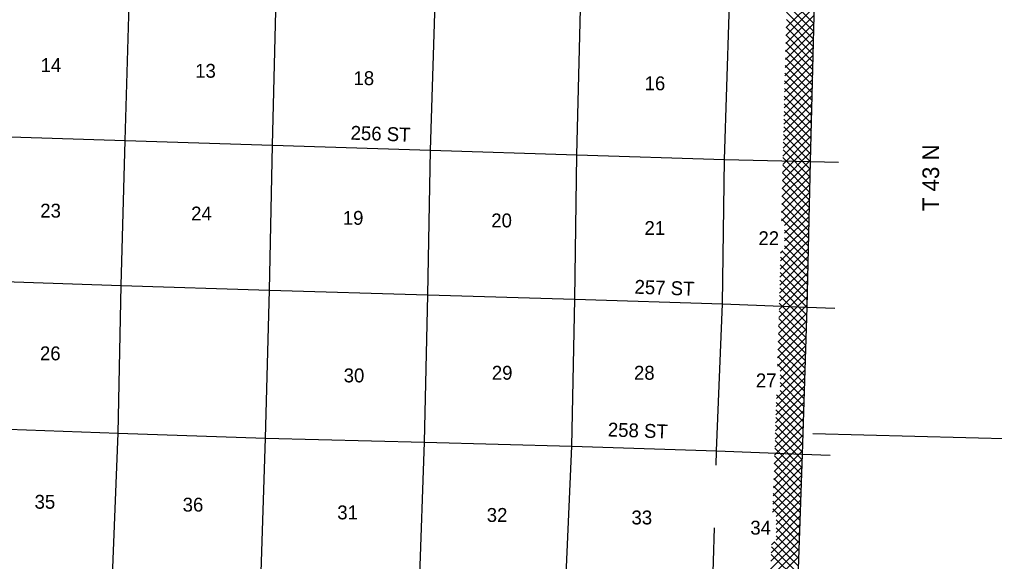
# Model space of a CAD drawing. Extents: x 570695 to 1136809, y 15625857 to 16134544.
# Drawn here: x 1023070 to 1058169, y 15865668 to 15885184 of the extents above; entities that cross this region are included whole.
import ezdxf

# ---------------------------------------------------------------- set-up
doc = ezdxf.new("R2010")
doc.units = 0
for name, color, linetype in [('L13', 7, 'Continuous'), ('L14', 7, 'Continuous'), ('L2', 7, 'Continuous'), ('L30', 7, 'Continuous'), ('L37', 7, 'Continuous'), ('L52', 7, 'Continuous')]:
    doc.layers.add(name, color=color, linetype=linetype)

msp = doc.modelspace()

# ---------------------------------------------------------------- linework, layer by layer
at = {"layer": 'L13'}
for points in [[(1025252, 15823194), (1025402, 15828039), (1025542, 15833345), (1025656, 15838643), (1025804, 15843923), (1025968, 15849220), (1026132, 15854475), (1026315, 15859829), (1026413, 15865136), (1026623, 15870289), (1026730, 15875604), (1026876, 15880826), (1027032, 15886139), (1027162, 15891395), (1027268, 15896693), (1027414, 15901907), (1027562, 15907204)], [(1048150, 15869137), (1048166, 15869650), (1048380, 15874945), (1048450, 15880144), (1048613, 15885382), (1048686, 15890698), (1048836, 15896054), (1048999, 15901292), (1049120, 15906534)], [(1041603, 15819882), (1041641, 15822336), (1041745, 15827542), (1041885, 15832873), (1042082, 15838110), (1042189, 15843442), (1042343, 15848688), (1042434, 15854021), (1042624, 15859342), (1042730, 15864648), (1042958, 15869818), (1043056, 15875116), (1043134, 15880314), (1043264, 15885562), (1043377, 15889858)], [(1030677, 15827912), (1030850, 15833208), (1030964, 15838489), (1031161, 15843743), (1031266, 15849000), (1031381, 15854323), (1031548, 15859686), (1031752, 15864915), (1031923, 15870111), (1032071, 15875441), (1032175, 15880664), (1032307, 15885987), (1032346, 15888558)], [(1036324, 15820003), (1036358, 15822489), (1036479, 15827736), (1036628, 15833042), (1036749, 15838289), (1036896, 15843544), (1037045, 15848900), (1037133, 15854149), (1037283, 15859521), (1037473, 15864826), (1037650, 15869971), (1037773, 15875269), (1037868, 15880475), (1038033, 15885797), (1038041, 15887061)], [(980849, 15882179), (984636, 15882039), (989953, 15881894), (995202, 15881725), (1000494, 15881605), (1005785, 15881436), (1011101, 15881248), (1016284, 15881124), (1021610, 15880995), (1026876, 15880826), (1032175, 15880664), (1037868, 15880475), (1043134, 15880314), (1048450, 15880144), (1051548, 15880068)], [(1000397, 15876324), (1005670, 15876113), (1010980, 15876018), (1016189, 15875901), (1021465, 15875790), (1026730, 15875604), (1032071, 15875441), (1037773, 15875269), (1043056, 15875116), (1048380, 15874945), (1051419, 15874829)], [(994941, 15871197), (1000191, 15871037), (1005531, 15870815), (1010832, 15870712), (1016074, 15870594), (1021333, 15870484), (1026623, 15870289), (1031923, 15870111), (1037650, 15869971), (1042958, 15869818), (1048166, 15869650), (1051254, 15869532)], [(1047358, 15839589), (1047438, 15843290), (1047626, 15848527), (1047700, 15853885), (1047888, 15859097), (1048013, 15864479), (1048084, 15866880)]]:
    msp.add_lwpolyline(points, dxfattribs=at)
at = {"layer": 'L2'}
msp.add_lwpolyline([(1050033, 15829437), (1050130, 15832572), (1050296, 15837902), (1050453, 15843216), (1050566, 15848472), (1050713, 15853761), (1050903, 15859040), (1051076, 15864362), (1051254, 15869532), (1051419, 15874829), (1051548, 15880068), (1051678, 15885315), (1051826, 15890604), (1051976, 15895993), (1052106, 15901224), (1052131, 15902241)], dxfattribs=at)
at = {"layer": 'L37'}
for p, q in [((1050668, 15884900), (1051695, 15885927)), ((1051671, 15885031), (1050697, 15886005)), ((1050660, 15884610), (1051687, 15885636)), ((1051664, 15884755), (1050689, 15885730)), ((1050653, 15884320), (1051679, 15885345)), ((1051651, 15884203), (1050675, 15885179)), ((1051657, 15884479), (1050682, 15885454)), ((1050639, 15883740), (1051665, 15884765)), ((1050646, 15884030), (1051672, 15885055)), ((1051644, 15883926), (1050668, 15884903)), ((1050632, 15883450), (1051657, 15884475)), ((1051637, 15883650), (1050661, 15884627)), ((1050617, 15883152), (1051650, 15884185)), ((1051623, 15883098), (1050647, 15884075)), ((1051630, 15883374), (1050654, 15884351)), ((1050611, 15882863), (1051643, 15883895)), ((1051617, 15882822), (1050640, 15883799)), ((1050604, 15882574), (1051636, 15883605)), ((1051610, 15882546), (1050634, 15883523)), ((1050596, 15881999), (1051622, 15883025)), ((1050598, 15882285), (1051629, 15883315)), ((1051603, 15882270), (1050619, 15883254)), ((1050589, 15881709), (1051614, 15882735)), ((1051589, 15881718), (1050607, 15882700)), ((1051596, 15881994), (1050613, 15882977)), ((1050582, 15881419), (1051607, 15882445)), ((1051582, 15881442), (1050601, 15882424)), ((1050574, 15881129), (1051600, 15882155)), ((1051576, 15881166), (1050599, 15882142)), ((1050567, 15880839), (1051593, 15881865)), ((1051569, 15880890), (1050593, 15881866)), ((1050553, 15880259), (1051579, 15881285)), ((1050560, 15880549), (1051586, 15881575)), ((1051555, 15880338), (1050579, 15881314)), ((1051562, 15880614), (1050586, 15881590)), ((1050546, 15879969), (1051571, 15880995)), ((1051548, 15880062), (1050572, 15881038)), ((1050539, 15879679), (1051564, 15880705)), ((1051541, 15879786), (1050565, 15880762)), ((1050531, 15879389), (1051557, 15880415)), ((1051528, 15879234), (1050552, 15880210)), ((1051535, 15879510), (1050559, 15880486)), ((1050524, 15879099), (1051550, 15880125)), ((1051521, 15878958), (1050545, 15879934)), ((1050510, 15878519), (1051536, 15879545)), ((1050517, 15878809), (1051543, 15879835)), ((1051514, 15878682), (1050538, 15879658)), ((1050503, 15878229), (1051528, 15879255)), ((1051507, 15878406), (1050531, 15879382)), ((1050496, 15877939), (1051521, 15878965)), ((1051494, 15877854), (1050518, 15878830)), ((1051501, 15878130), (1050524, 15879106)), ((1051487, 15877578), (1050511, 15878554)), ((1050605, 15877766), (1051514, 15878675)), ((1051480, 15877302), (1050504, 15878278)), ((1050614, 15877492), (1051507, 15878385)), ((1050614, 15877210), (1051500, 15878095)), ((1051473, 15877026), (1050497, 15878002)), ((1050614, 15876927), (1051492, 15877805)), ((1050460, 15876489), (1051485, 15877515)), ((1051466, 15876750), (1050614, 15877602)), ((1050453, 15876199), (1051478, 15877225)), ((1051460, 15876474), (1050614, 15877319)), ((1050445, 15875909), (1051471, 15876935)), ((1050467, 15876779), (1050548, 15876860)), ((1051446, 15875922), (1050508, 15876860)), ((1051453, 15876198), (1050614, 15877036)), ((1050431, 15875329), (1051457, 15876355)), ((1050438, 15875619), (1051464, 15876645)), ((1051432, 15875370), (1050456, 15876346)), ((1051439, 15875646), (1050463, 15876622)), ((1050424, 15875039), (1051449, 15876065)), ((1051425, 15875094), (1050449, 15876070)), ((1050416, 15874748), (1051442, 15875775)), ((1051419, 15874818), (1050443, 15875794)), ((1050407, 15874456), (1051435, 15875485)), ((1051410, 15874544), (1050436, 15875518)), ((1050398, 15874165), (1051428, 15875195)), ((1051393, 15873995), (1050422, 15874966)), ((1051402, 15874269), (1050429, 15875242)), ((1050380, 15873581), (1051412, 15874613)), ((1050389, 15873873), (1051421, 15874905)), ((1051384, 15873721), (1050414, 15874691)), ((1050371, 15873289), (1051403, 15874321)), ((1051376, 15873446), (1050406, 15874417)), ((1050362, 15872997), (1051394, 15874029)), ((1051367, 15873172), (1050397, 15874142)), ((1050352, 15872705), (1051385, 15873738)), ((1051350, 15872623), (1050380, 15873594)), ((1051359, 15872898), (1050389, 15873868)), ((1051342, 15872349), (1050372, 15873319)), ((1050448, 15872518), (1051376, 15873446)), ((1051333, 15872075), (1050363, 15873045)), ((1050448, 15872235), (1051367, 15873154)), ((1050448, 15871952), (1051358, 15872862)), ((1050316, 15871537), (1051349, 15872570)), ((1051325, 15871800), (1050355, 15872771)), ((1050307, 15871245), (1051340, 15872278)), ((1051316, 15871526), (1050448, 15872394)), ((1050298, 15870953), (1051331, 15871986)), ((1051308, 15871252), (1050448, 15872111)), ((1051299, 15870977), (1050448, 15871828)), ((1050289, 15870662), (1051322, 15871694)), ((1051291, 15870703), (1050320, 15871673)), ((1050271, 15870078), (1051303, 15871110)), ((1050280, 15870370), (1051312, 15871402)), ((1051274, 15870154), (1050303, 15871125)), ((1051282, 15870429), (1050312, 15871399)), ((1050262, 15869786), (1051294, 15870818)), ((1051265, 15869880), (1050295, 15870850)), ((1050252, 15869494), (1051285, 15870526)), ((1051257, 15869606), (1050286, 15870576)), ((1050242, 15869201), (1051276, 15870235)), ((1051238, 15869059), (1050269, 15870027)), ((1051247, 15869332), (1050278, 15870302)), ((1050232, 15868908), (1051267, 15869943)), ((1051229, 15868785), (1050261, 15869753)), ((1050212, 15868322), (1051248, 15869358)), ((1050222, 15868615), (1051258, 15869651)), ((1051219, 15868512), (1050252, 15869479)), ((1050202, 15868029), (1051238, 15869065)), ((1051210, 15868238), (1050243, 15869206)), ((1050192, 15867736), (1051228, 15868772)), ((1051191, 15867691), (1050224, 15868659)), ((1051200, 15867965), (1050233, 15868932)), ((1050182, 15867443), (1051218, 15868479)), ((1051182, 15867418), (1050214, 15868385)), ((1051172, 15867145), (1050205, 15868112)), ((1050305, 15867283), (1051208, 15868186)), ((1051153, 15866598), (1050186, 15867565)), ((1051163, 15866871), (1050195, 15867838)), ((1050305, 15867000), (1051198, 15867894)), ((1050305, 15866718), (1051188, 15867601)), ((1050305, 15866435), (1051178, 15867308)), ((1050132, 15865979), (1051168, 15867015)), ((1051144, 15866324), (1050305, 15867163)), ((1051135, 15866051), (1050305, 15866881)), ((1050121, 15865686), (1051158, 15866722)), ((1051125, 15865777), (1050305, 15866598)), ((1050111, 15865393), (1051148, 15866429)), ((1051106, 15865231), (1050139, 15866198)), ((1050142, 15866271), (1050249, 15866378)), ((1051116, 15865504), (1050241, 15866378)), ((1050091, 15864807), (1051127, 15865843)), ((1050101, 15865100), (1051137, 15866136)), ((1051097, 15864957), (1050130, 15865924))]:
    msp.add_line(p, q, dxfattribs=at)
at = {"layer": 'L52'}
for p, q in [((1051548, 15880068), (1052548, 15880043)), ((1051419, 15874829), (1052418, 15874790)), ((1051632, 15870282), (1059871, 15870061)), ((1051254, 15869532), (1052254, 15869494))]:
    msp.add_line(p, q, dxfattribs=at)

# ---------------------------------------------------------------- texts
at = {"layer": 'L14'}
for s, p in [('14', (1023830, 15883292)), ('13', (1029394, 15883087)), ('18', (1035093, 15882822)), ('16', (1045573, 15882636)), ('23', (1023818, 15878051)), ('24', (1029248, 15877948)), ('19', (1034708, 15877791)), ('20', (1040053, 15877699)), ('21', (1045568, 15877425)), ('22', (1049670, 15877059)), ('26', (1023807, 15872912)), ('30', (1034740, 15872118)), ('29', (1040073, 15872214)), ('28', (1045191, 15872214)), ('27', (1049578, 15871939)), ('35', (1023613, 15867568)), ('36', (1028944, 15867465)), ('31', (1034509, 15867186)), ('32', (1039890, 15867094)), ('33', (1045100, 15867003)), ('34', (1049380, 15866637))]:
    msp.add_text(s, height=500, rotation=359.9992, dxfattribs=at).set_placement(p)
at = {"layer": 'L30'}
for s, p in [('256 ST', (1034983, 15880858)), ('257 ST', (1045203, 15875312)), ('258 ST', (1044243, 15870173))]:
    msp.add_text(s, height=500, rotation=357.9992, dxfattribs=at).set_placement(p)
at = {"layer": 'L52'}
msp.add_text('T 43 N', height=600, rotation=89.9999, dxfattribs=at).set_placement((1056175, 15878280))

doc.saveas('drawing.dxf')
